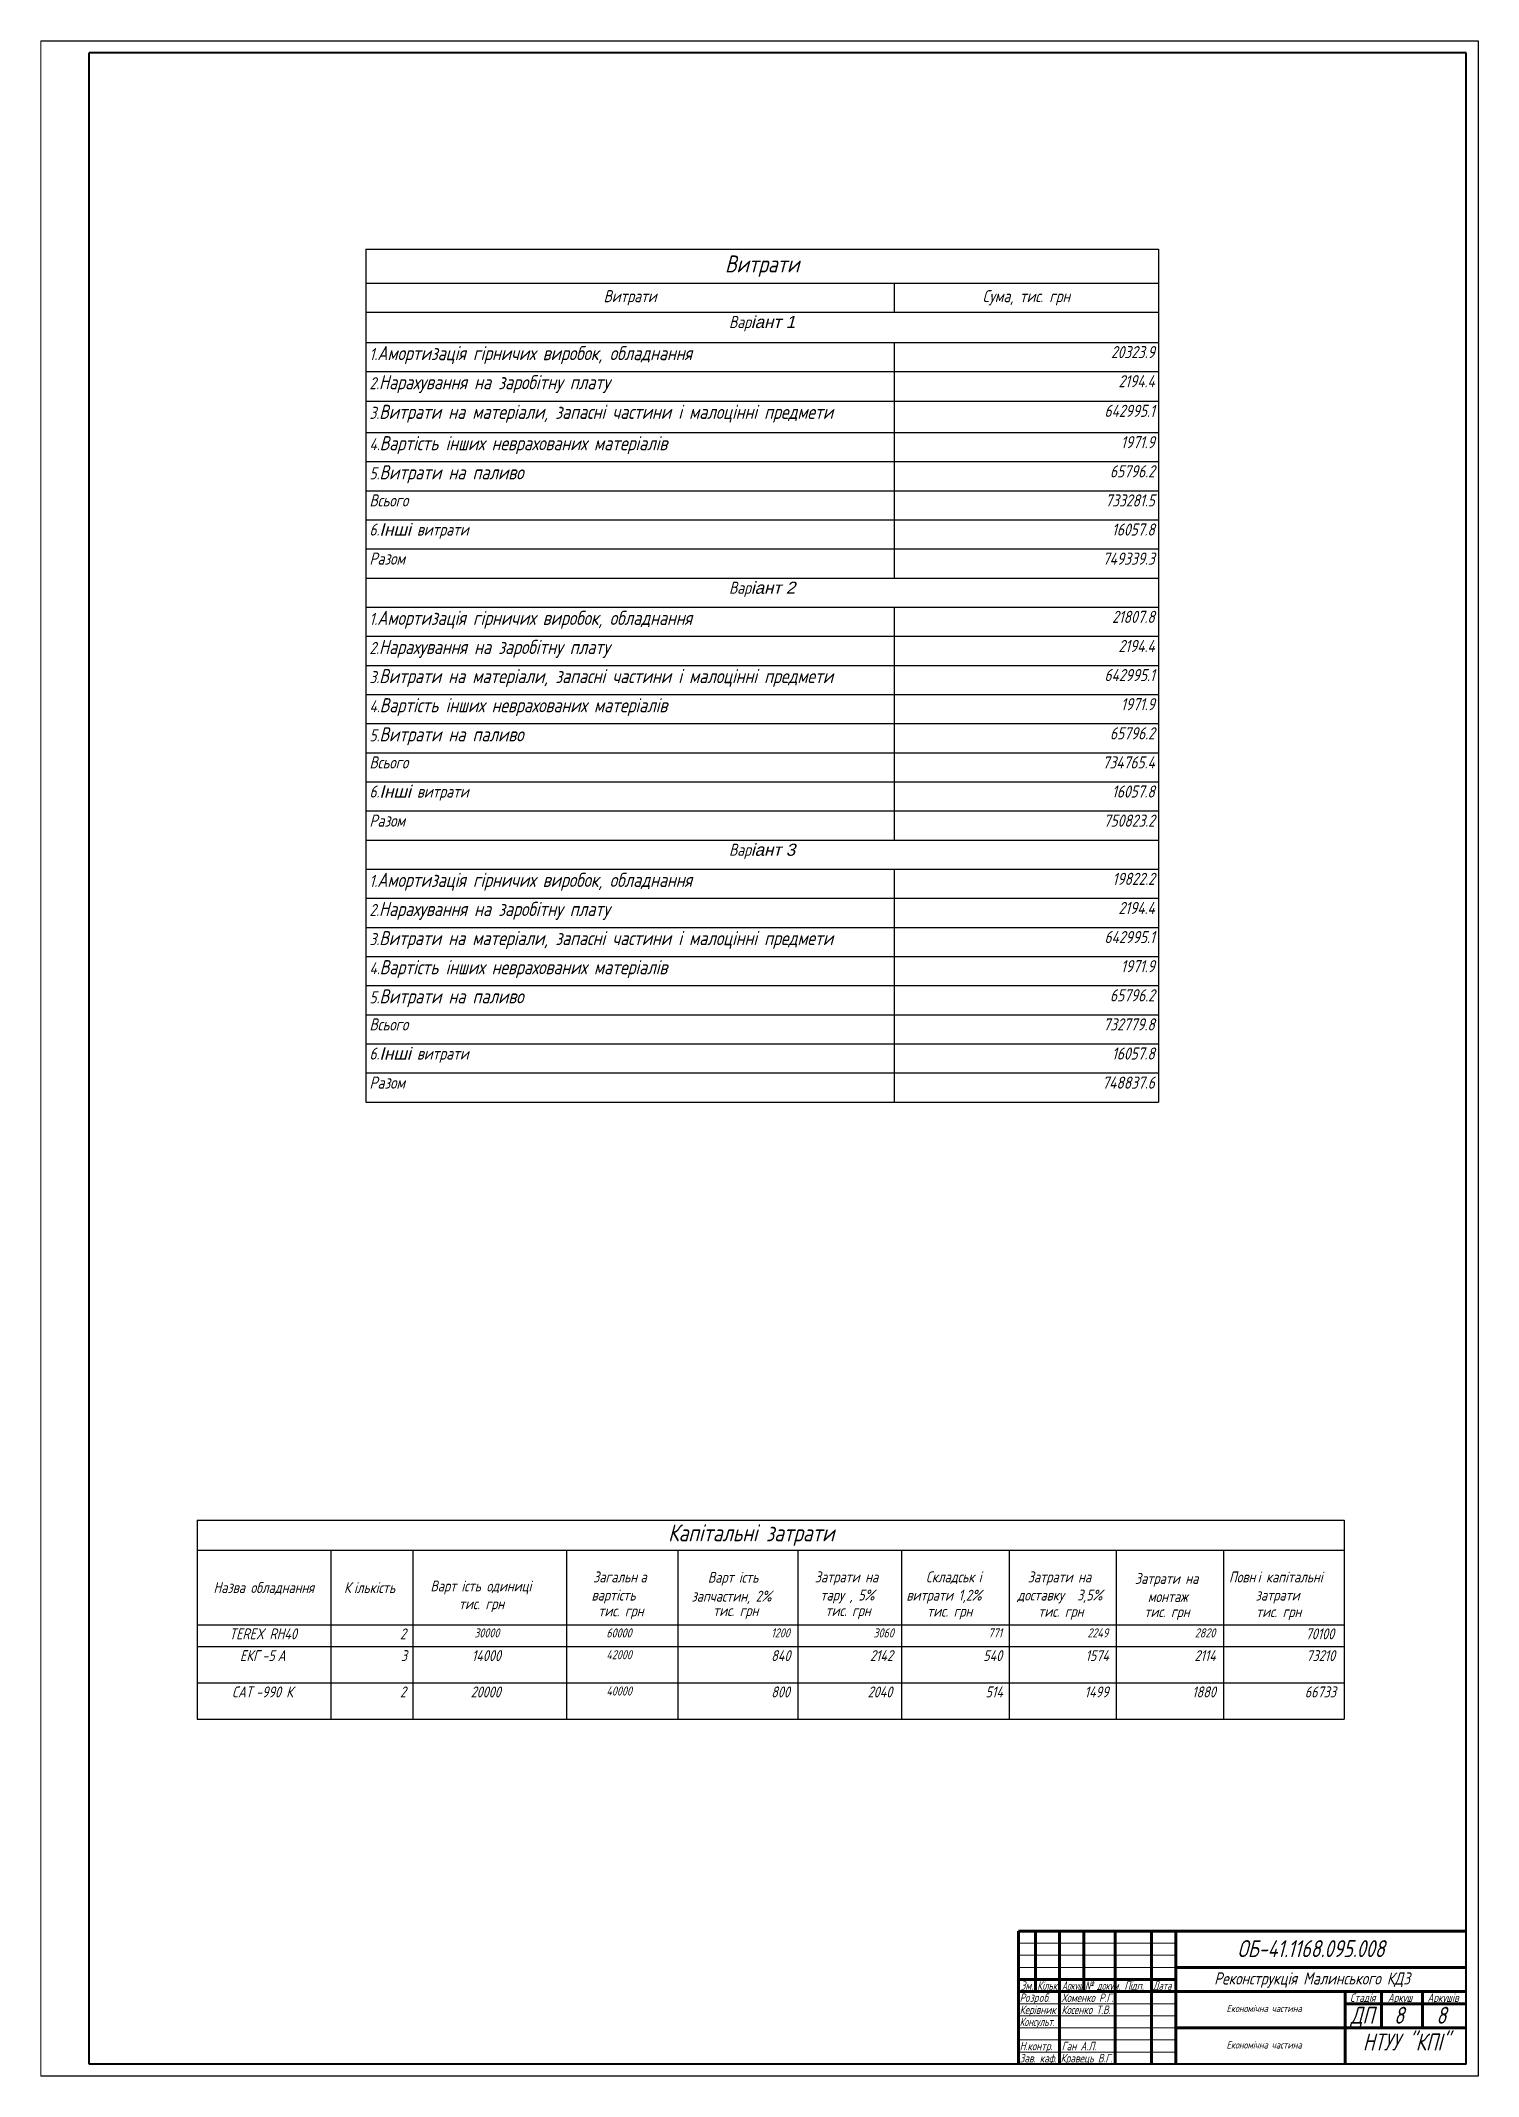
# Model space of a CAD drawing. Header units: millimetres. Extents: x 0 to 594, y 0 to 841.
import ezdxf

# ---------------------------------------------------------------- set-up
doc = ezdxf.new("R2010")
doc.units = ezdxf.units.MM
doc.linetypes.add('K5LT_BASIC', pattern=[0])
doc.linetypes.add('K5LT_THIN', pattern=[0])
doc.layers.add('KONTUR', color=7, linetype='Continuous')
doc.layers.add('Рамка', color=30, linetype='Continuous')
doc.layers.add('Основная', color=7, linetype='Continuous', lineweight=40)
doc.styles.add('KTEXTSTYLE', font='GOST_AU.SHX', dxfattribs={"width": 0.96, "height": 5})
doc.styles.add('Такие дела', font='GOST_A.TTF', dxfattribs={"oblique": 15})

# ---------------------------------------------------------------- blocks, each defined once
blk = doc.blocks.new('U0')
at = {"color": 7, "lineweight": 60}
for p, q in [((431, 60), (431, 35)), ((589, 35), (469, 35))]:
    blk.add_line(p, q, dxfattribs=at)
at = {"color": 7}
blk.add_line((589, 30), (539, 30), dxfattribs=at)
at = {"layer": 'KONTUR'}
for p, q in [((0, 841), (594, 841)), ((594, 841), (594, 0))]:
    blk.add_line(p, q, dxfattribs=at)
at = {"layer": 'KONTUR', "color": 7}
blk.add_line((594, 0), (0, 0), dxfattribs=at)
at = {"layer": 'Основная'}
for p, q in [((20, 5), (20, 836)), ((589, 836), (20, 836)), ((589, 5), (589, 836))]:
    blk.add_line(p, q, dxfattribs=at)
at = {"layer": 'Основная', "color": 7}
blk.add_line((589, 5), (20, 5), dxfattribs=at)
at = {"layer": 'Рамка', "color": 7, "linetype": 'K5LT_THIN', "lineweight": 18}
for p, q in [((0, 0), (0, 841)), ((0, 0), (0, 826)), ((404, 55), (469, 55)), ((404, 50), (469, 50)), ((404, 45), (469, 45)), ((404, 30), (469, 30)), ((404, 25), (469, 25)), ((404, 20), (469, 20)), ((404, 15), (469, 15)), ((404, 10), (469, 10))]:
    blk.add_line(p, q, dxfattribs=at)
at = {"layer": 'Рамка', "color": 7, "linetype": 'K5LT_BASIC', "lineweight": 60}
for p, q in [((404, 5), (404, 60)), ((404, 5), (404, 60)), ((404, 5), (404, 60)), ((404, 5), (404, 60)), ((404, 5), (404, 60)), ((404, 5), (404, 60)), ((404, 60), (589, 60)), ((411, 35), (411, 60)), ((421, 5), (421, 60)), ((444, 5), (444, 60)), ((459, 5), (459, 60)), ((469, 5), (469, 60)), ((469, 45), (589, 45)), ((404, 40), (469, 40)), ((404, 35), (469, 35)), ((539, 5), (539, 35)), ((554, 20), (554, 35)), ((571, 20), (571, 35)), ((539, 30), (554, 30)), ((554, 30), (589, 30)), ((469, 20), (539, 20)), ((539, 20), (589, 20))]:
    blk.add_line(p, q, dxfattribs=at)
at = {"color": 7, "style": 'Такие дела', "oblique": 15}
for p in [(489.95, 26.51), (489.95, 11.46)]:
    blk.add_text('Економічна частина', height=3, dxfattribs=at).set_placement(p)
at = {"layer": 'Рамка', "insert": (8.77, 258.85), "char_height": 2.5, "attachment_point": 1, "rotation": 90, "style": 'KTEXTSTYLE'}
blk.add_mtext('\\H3.5;\\W0.965;\\Q15;\\Q15; ', dxfattribs=at)
at = {"layer": 'Рамка', "color": 7, "attachment_point": 1, "style": 'KTEXTSTYLE'}
for s, insert, char_height in [('{\\Q15;\\W0.965;ОБ-41.1168.095.008}', (494.48, 56.24), 7), ('\\pi-42.302;{\\fGOST type A|b0|i0|c204|p34;\\Q15;\\W1;Реконструкція Малинського КДЗ}', (527.17, 42.92), 5), ('\\H3.5;\\W0.965;\\Q15;\\Q15;Р', (404.5, 34.23), 2.5), ('\\H3.5;\\W0.965;\\Q15;\\Q15;Зм', (404.95, 39.23), 2.5), ('\\H3.5;\\W0.965;\\Q15;\\Q15;зр', (408.67, 34.23), 2.5), ('\\H3.5;\\W0.965;\\Q15;\\Q15;.', (409.4, 39.23), 2.5), ('{\\H1.4x;\\Q15;\\W0.865;Кільк.}', (411.75, 39.23), 2.5), ('\\H3.5;\\W0.965;\\Q15;\\Q15;б.', (414.41, 34.23), 2.5), ('{\\H1.4x;\\Q15;\\W0.965;Хоменко Р.Г.}', (421.82, 34.19), 2.5), ('\\H3.5;\\W0.965;\\Q15;\\Q15;\\W0.665;Аркуш', (421.99, 39.23), 2.5), ('\\H3.5;\\W0.965;\\Q15;\\Q15;П', (447.75, 39.23), 2.5), ('\\H3.5;\\W0.965;\\Q15;\\Q15;і', (449.97, 39.23), 2.5), ('\\H3.5;\\W0.965;\\Q15;\\Q15;дп.', (450.71, 39.23), 2.5), ('\\H3.5;\\W0.965;\\Q15;\\Q15;\\W0.816;Дата', (459.62, 39.23), 2.5), ('{\\H1.4x;\\Q15;\\W0.965;Стадія}', (541.03, 34.23), 2.5), ('{\\H1.4x;\\Q15;\\W0.965;Аркуш}', (556.58, 34.23), 2.5), ('{\\H1.4x;\\Q15;\\W0.965;Аркушів}', (572.98, 34.23), 2.5), ('{\\H1.4x;\\Q15;\\W0.965;Керівник}', (404.5, 29.23), 2.5), ('\\H3.5;\\W0.965;\\Q15;\\Q15;о', (406.72, 34.23), 2.5), ('\\H3.5;\\W0.965;\\Q15;\\Q15;о', (412.46, 34.23), 2.5), ('{\\H1.4x;\\Q15;\\W0.965;Косенко Т.В.}', (421.8, 29.23), 2.5), ('{\\Q15;\\W0.965;ДП}', (541.21, 28.72), 7), ('{\\Q15;\\W0.965;8}', (576.66, 28.72), 7), ('{\\H1.4x;\\Q15;\\W0.865;Консульт.}', (404.5, 24.25), 2.5), ('{\\Q15;\\W0.965;НТУУ "КПІ"}', (546.27, 17.64), 7), ('{\\H1.4x;\\Q15;\\W0.965;Зав. каф.}', (404.5, 9.23), 2.5), ('\\H3.5;\\W0.965;\\Q15;\\Q15;Н.контр.', (404.5, 14.25), 2.5), ('{\\H1.4x;\\Q15;\\W0.965;Кравець В.Г.}', (421.44, 9.23), 2.5), ('{\\H1.4x;\\Q15;\\W0.965;Ган А.Л.}', (421.87, 14.25), 2.5)]:
    blk.add_mtext(s, dxfattribs=dict(at, insert=insert, char_height=char_height))
at = {"layer": 'Рамка', "color": 7, "insert": (431.47, 39.21), "char_height": 2.5, "attachment_point": 1, "line_spacing_factor": 0.8, "style": 'KTEXTSTYLE'}
blk.add_mtext('{\\H1.4x;\\Q15;\\W0.765;№ докум.}', dxfattribs=at)
at = {"layer": 'Рамка', "color": 7, "insert": (559.2, 28.72), "char_height": 7, "width": 4.7741, "attachment_point": 1, "style": 'KTEXTSTYLE'}
blk.add_mtext('{\\Q15;\\W0.965;8}', dxfattribs=at)
blk = doc.blocks.new('*T83')
at = {"color": 0, "linetype": 'ByBlock', "lineweight": -2, "transparency": 16777216}
for p, q in [((0, 0), (327.47, 0)), ((0, 0), (0, -352.33)), ((327.47, 0), (327.47, -352.33)), ((0, -14.03), (327.47, -14.03)), ((218.36, -14.03), (218.36, -26.05)), ((0, -26.05), (327.47, -26.05)), ((0, -38.48), (327.47, -38.48)), ((218.36, -38.48), (218.36, -135.84)), ((0, -50.5), (327.47, -50.5)), ((0, -62.75), (327.47, -62.75)), ((0, -75.7), (327.47, -75.7)), ((0, -87.73), (327.47, -87.73)), ((0, -99.76), (327.47, -99.76)), ((0, -111.79), (327.47, -111.79)), ((0, -123.81), (327.47, -123.81)), ((0, -135.84), (327.47, -135.84)), ((0, -147.87), (327.47, -147.87)), ((218.36, -147.87), (218.36, -244.09)), ((0, -159.89), (327.47, -159.89)), ((0, -171.92), (327.47, -171.92)), ((0, -183.95), (327.47, -183.95)), ((0, -195.98), (327.47, -195.98)), ((0, -208), (327.47, -208)), ((0, -220.03), (327.47, -220.03)), ((0, -232.06), (327.47, -232.06)), ((0, -244.09), (327.47, -244.09)), ((0, -256.11), (327.47, -256.11)), ((218.36, -256.11), (218.36, -352.33)), ((0, -268.14), (327.47, -268.14)), ((0, -280.17), (327.47, -280.17)), ((0, -292.19), (327.47, -292.19)), ((0, -304.22), (327.47, -304.22)), ((0, -316.25), (327.47, -316.25)), ((0, -328.28), (327.47, -328.28)), ((0, -340.3), (327.47, -340.3)), ((0, -352.33), (327.47, -352.33))]:
    blk.add_line(p, q, dxfattribs=at)
at = {"color": 0, "transparency": 16777216, "style": 'Такие дела'}
for s, insert, char_height, width, attachment_point in [('Витрати', (163.74, -7.01), 7, 324.4711, 5), ('Витрати', (109.18, -20.04), 5, 215.3551, 5), ('Сума, тис. грн', (272.91, -20.04), 5, 106.1161, 5), ('Вар{\\fArial|b0|i0|c204|p34;іант 1}', (163.74, -27.55), 5, 324.4711, 2), ('1.{\\H1.1667x;\\C256;Амортизація гірничих виробок, обладнання }', (1.5, -39.98), 5, 215.3551, 1), ('20323.9', (325.97, -39.98), 5, 106.1161, 3), ('2.{\\H1.1667x;\\C256;Нарахування на заробітну плату }', (1.5, -52), 5, 215.3551, 1), ('2194.4', (325.97, -52), 5, 106.1161, 3), ('3.{\\H1.1667x;\\C256;Витрати на матеріали, запасні частини і малоцінні предмети }', (1.5, -64.25), 5, 215.3551, 1), ('642995.1', (325.97, -64.25), 5, 106.1161, 3), ('4.{\\H1.1667x;\\C256;Вартість інших неврахованих матеріалів }', (1.5, -77.2), 5, 215.3551, 1), ('1971.9', (325.97, -77.2), 5, 106.1161, 3), ('5.{\\H1.1667x;\\C256;Витрати на паливо }', (1.5, -89.23), 5, 215.3551, 1), ('65796.2', (325.97, -89.23), 5, 106.1161, 3), ('Всього', (1.5, -101.26), 5, 215.3551, 1), ('733281.5', (325.97, -101.26), 5, 106.1161, 3), ('6.{\\fArial|b0|i0|c204|p34;Інші} витрати', (1.5, -113.29), 5, 215.3551, 1), ('16057.8', (325.97, -113.29), 5, 106.1161, 3), ('Разом', (1.5, -125.31), 5, 215.3551, 1), ('749339.3', (325.97, -125.31), 5, 106.1161, 3), ('Вар{\\fArial|b0|i0|c204|p34;іант 2}', (163.74, -137.34), 5, 324.4711, 2), ('1.{\\H1.1667x;\\C256;Амортизація гірничих виробок, обладнання }', (1.5, -149.37), 5, 215.3551, 1), ('21807.8', (325.97, -149.37), 5, 106.1161, 3), ('2.{\\H1.1667x;\\C256;Нарахування на заробітну плату }', (1.5, -161.39), 5, 215.3551, 1), ('2194.4', (325.97, -161.39), 5, 106.1161, 3), ('3.{\\H1.1667x;\\C256;Витрати на матеріали, запасні частини і малоцінні предмети }', (1.5, -173.42), 5, 215.3551, 1), ('642995.1', (325.97, -173.42), 5, 106.1161, 3), ('4.{\\H1.1667x;\\C256;Вартість інших неврахованих матеріалів }', (1.5, -185.45), 5, 215.3551, 1), ('1971.9', (325.97, -185.45), 5, 106.1161, 3), ('5.{\\H1.1667x;\\C256;Витрати на паливо }', (1.5, -197.48), 5, 215.3551, 1), ('65796.2', (325.97, -197.48), 5, 106.1161, 3), ('Всього', (1.5, -209.5), 5, 215.3551, 1), ('734765.4', (325.97, -209.5), 5, 106.1161, 3), ('6.{\\fArial|b0|i0|c204|p34;Інші} витрати', (1.5, -221.53), 5, 215.3551, 1), ('16057.8', (325.97, -221.53), 5, 106.1161, 3), ('Разом', (1.5, -233.56), 5, 215.3551, 1), ('750823.2', (325.97, -233.56), 5, 106.1161, 3), ('Вар{\\fArial|b0|i0|c204|p34;іант 3}', (163.74, -245.59), 5, 324.4711, 2), ('1.{\\H1.1667x;\\C256;Амортизація гірничих виробок, обладнання }', (1.5, -257.61), 5, 215.3551, 1), ('19822.2', (325.97, -257.61), 5, 106.1161, 3), ('2.{\\H1.1667x;\\C256;Нарахування на заробітну плату }', (1.5, -269.64), 5, 215.3551, 1), ('2194.4', (325.97, -269.64), 5, 106.1161, 3), ('3.{\\H1.1667x;\\C256;Витрати на матеріали, запасні частини і малоцінні предмети }', (1.5, -281.67), 5, 215.3551, 1), ('642995.1', (325.97, -281.67), 5, 106.1161, 3), ('4.{\\H1.1667x;\\C256;Вартість інших неврахованих матеріалів }', (1.5, -293.69), 5, 215.3551, 1), ('1971.9', (325.97, -293.69), 5, 106.1161, 3), ('5.{\\H1.1667x;\\C256;Витрати на паливо }', (1.5, -305.72), 5, 215.3551, 1), ('65796.2', (325.97, -305.72), 5, 106.1161, 3), ('Всього', (1.5, -317.75), 5, 215.3551, 1), ('732779.8', (325.97, -317.75), 5, 106.1161, 3), ('6.{\\fArial|b0|i0|c204|p34;Інші} витрати', (1.5, -329.78), 5, 215.3551, 1), ('16057.8', (325.97, -329.78), 5, 106.1161, 3), ('Разом', (1.5, -341.8), 5, 215.3551, 1), ('748837.6', (325.97, -341.8), 5, 106.1161, 3)]:
    blk.add_mtext(s, dxfattribs=dict(at, insert=insert, char_height=char_height, width=width, attachment_point=attachment_point))

msp = doc.modelspace()

# ---------------------------------------------------------------- linework, layer by layer
at = {"color": 7}
for p, q in [((64.7, 229.7), (538.54, 229.7)), ((64.7, 229.7), (64.7, 147.55)), ((538.54, 229.7), (538.54, 147.55)), ((64.7, 217.31), (538.54, 217.31)), ((119.93, 217.31), (119.93, 147.55)), ((153.76, 217.31), (153.76, 147.55)), ((217.26, 217.31), (217.26, 147.55)), ((263.22, 217.31), (263.22, 147.55)), ((312.9, 217.31), (312.9, 147.55)), ((355.67, 217.31), (355.67, 147.55)), ((400.18, 217.31), (400.18, 147.55)), ((444.36, 217.31), (444.36, 147.55)), ((488.76, 217.31), (488.76, 147.55)), ((64.7, 186.56), (538.54, 186.56)), ((64.7, 177.56), (538.54, 177.56)), ((64.7, 162.56), (538.54, 162.56)), ((64.7, 147.55), (538.54, 147.55))]:
    msp.add_line(p, q, dxfattribs=at)

# ---------------------------------------------------------------- block references
msp.add_blockref('*T83', (134.33, 754.83))
at = {"layer": 'Рамка'}
msp.add_blockref('U0', (0, 0), dxfattribs=at)

# ---------------------------------------------------------------- texts
at = {"style": 'Такие дела', "oblique": 15}
for s, height, p in [('Капітальні затрати', 7.002, (259.25, 221.02)), ('30000', 3.75, (179.11, 181.3)), ('60000', 3.75, (233.71, 181.3)), ('1200', 3.75, (301.81, 181.3)), ('3060', 3.75, (344.05, 181.3)), ('771', 3.75, (391.51, 181.3)), ('2249', 3.75, (432.47, 181.3)), ('2820', 3.75, (476.87, 181.3)), ('42000', 3.75, (233.71, 172.3)), ('40000', 3.75, (233.71, 157.3))]:
    msp.add_text(s, height=height, dxfattribs=at).set_placement(p)
at = {"color": 7, "style": 'Такие дела', "oblique": 15}
for s, p in [('Назва обладнання', (71.37, 199.68)), ('К', (125.33, 199.64)), ('ількість', (129.43, 199.64)), ('Варт', (161.02, 200.32)), ('ість одиниці', (173.81, 200.32)), ('Загальн', (228.25, 204.05)), ('а', (247.79, 204.05)), ('Варт', (275.65, 203.91)), ('ість', (288.44, 203.91)), ('Затрати на', (319.84, 204.07)), ('Складськ', (365.78, 204.09)), ('і', (387.57, 204.09)), ('Затрати на', (407.83, 204.07)), ('Затрати на', (452.12, 203.43)), ('Повн', (491, 204.05)), ('і капітальні', (502.82, 204.05)), ('тис. грн', (172.78, 192.96)), ('вартість', (227.58, 196.55)), ('запчастин, 2%%%', (268.91, 196.12)), ('тару', (322.15, 196.57)), (', 5%%%', (334.27, 196.57)), ('витрати 1,2%%%', (357.7, 196.52)), ('доставку ', (403.53, 196.57)), ('3,5%%%', (428.22, 196.57)), ('монтаж', (457.44, 195.93)), ('затрати', (502.02, 196.55)), ('TEREX RH40', (77.88, 180.55)), ('2', (148.46, 180.55)), ('тис. грн', (230.39, 190.04)), ('тис. грн', (277.83, 190.16)), ('тис. грн', (324.26, 190.16)), ('тис. грн', (366.23, 189.92)), ('тис. грн', (412.17, 189.81)), ('тис. грн', (456.02, 189.69)), ('тис. грн', (502.17, 189.69)), ('70100', (522.64, 180.55)), ('ЕКГ', (82.31, 171.55)), ('-5', (91.56, 171.55)), ('А', (97.91, 171.55)), ('3', (148.81, 171.55)), ('14000', (178.15, 171.55)), ('840', (301.83, 171.55)), ('2142', (342.64, 171.55)), ('540', (389.43, 171.55)), ('1574', (431.68, 171.55)), ('2114', (476.72, 171.55)), ('73210', (522.96, 171.55)), ('САТ', (79.09, 156.55)), ('-990', (88.98, 156.55)), ('К', (101.44, 156.55)), ('2', (148.46, 156.55)), ('20000', (177.67, 156.55)), ('800', (301.83, 156.55)), ('2040', (341.7, 156.55)), ('514', (390.39, 156.55)), ('1499', (431.36, 156.55)), ('1880', (475.76, 156.55)), ('66733', (522.32, 156.55))]:
    msp.add_text(s, height=4.5, dxfattribs=at).set_placement(p)

doc.saveas('drawing.dxf')
